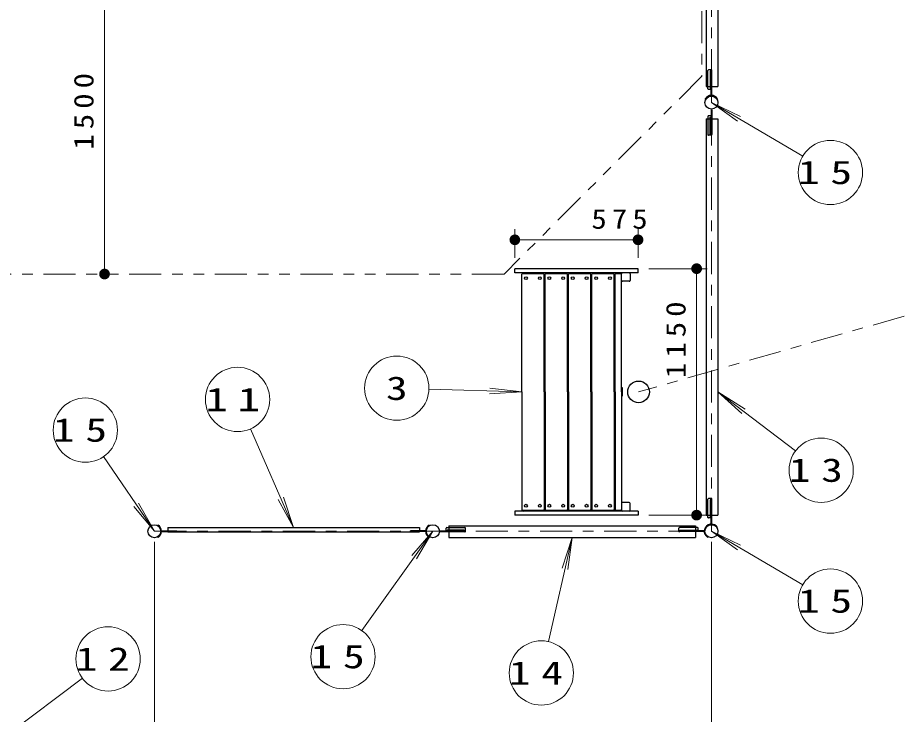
# Model space of a CAD drawing. Units: millimetres on the paper, scale 1:50. Extents: x -385 to 0, y -297 to 267.
# Drawn here: x -248.3 to -165.8, y 90.6 to 155.6 of the extents above; entities that cross this region are included whole.
import ezdxf
from ezdxf.enums import TextEntityAlignment as Align

# ---------------------------------------------------------------- set-up
doc = ezdxf.new("R2010")
doc.units = ezdxf.units.MM
for name, pattern in [('USER1', [4.5, 2.5, -2]), ('USER2', [6, 3, -1, 1, -1]), ('USER3', [8, 3, -1, 1, -1, 1, -1])]:
    doc.linetypes.add(name, pattern=pattern)
doc.layers.add('LY_1', color=7, linetype='Continuous', lineweight=25)
doc.styles.add('ＭＳ ゴシック', font='')
doc.styles.get('ＭＳ ゴシック').set_extended_font_data('MS Gothic')

# ---------------------------------------------------------------- blocks, each defined once
blk = doc.blocks.new('filled_dot')
at = {"color": 0, "linetype": 'Continuous', "lineweight": -2, "const_width": 1.25}
blk.add_lwpolyline([(-0.625, 0, 1), (0.625, 0, 1)], format="xyb", close=True, dxfattribs=at)

msp = doc.modelspace()

# ---------------------------------------------------------------- linework, layer by layer
at = {"layer": 'LY_1', "linetype": 'USER2', "lineweight": 13}
for p, q in [((-183.557, 107.706), (-183.557, 227.706)), ((-130.958, 137.643), (-190.357, 120.706)), ((-235.557, 107.706), (-183.557, 107.706))]:
    msp.add_line(p, q, dxfattribs=at)
at = {"layer": 'LY_1'}
for p, q in [((-184.057, 186.203), (-184.057, 149.208)), ((-182.957, 186.203), (-182.957, 149.208)), ((-183.889, 149), (-183.889, 150.7)), ((-183.549, 150.76), (-183.829, 150.76)), ((-183.669, 150.64), (-183.669, 149.05)), ((-183.549, 150.64), (-183.669, 150.64)), ((-183.589, 148.375), (-183.589, 150.63)), ((-183.525, 150.63), (-183.589, 150.63)), ((-183.525, 148.375), (-183.525, 150.63)), ((-183.509, 150.68), (-183.509, 150.72)), ((-184.057, 149.208), (-182.957, 149.208)), ((-183.629, 148.94), (-183.829, 148.94)), ((-183.669, 149.05), (-183.589, 149.05)), ((-184.076, 148.017), (-184.131, 148.049)), ((-183.038, 148.017), (-182.983, 148.049)), ((-183.589, 147.037), (-183.589, 144.782)), ((-183.525, 147.037), (-183.525, 144.782)), ((-184.057, 146.203), (-184.057, 109.208)), ((-184.057, 146.203), (-182.957, 146.203)), ((-183.889, 146.412), (-183.889, 144.712)), ((-183.629, 146.472), (-183.829, 146.472)), ((-183.669, 144.772), (-183.669, 146.361)), ((-183.669, 146.361), (-183.589, 146.361)), ((-182.957, 146.203), (-182.957, 109.208)), ((-183.549, 144.652), (-183.829, 144.652)), ((-183.549, 144.772), (-183.669, 144.772)), ((-183.525, 144.782), (-183.589, 144.782)), ((-183.509, 144.732), (-183.509, 144.692)), ((-190.407, 132.206), (-201.907, 132.206)), ((-201.907, 131.826), (-201.907, 132.206)), ((-190.407, 131.826), (-190.407, 132.206)), ((-190.407, 131.826), (-201.907, 131.826)), ((-201.267, 120.706), (-201.267, 131.686)), ((-201.207, 131.746), (-199.227, 131.746)), ((-199.167, 120.706), (-199.167, 131.686)), ((-199.087, 120.706), (-199.087, 131.686)), ((-199.027, 131.746), (-197.047, 131.746)), ((-196.987, 120.706), (-196.987, 131.686)), ((-196.907, 120.706), (-196.907, 131.686)), ((-196.847, 131.746), (-194.867, 131.746)), ((-194.807, 120.706), (-194.807, 131.686)), ((-194.727, 120.706), (-194.727, 131.686)), ((-194.667, 131.746), (-192.687, 131.746)), ((-192.627, 120.706), (-192.627, 131.686)), ((-192.547, 120.706), (-192.547, 131.686)), ((-192.487, 131.746), (-192.007, 131.746)), ((-191.947, 120.706), (-191.947, 131.734)), ((-191.147, 131.734), (-191.147, 131.118)), ((-191.239, 131.026), (-191.855, 131.026)), ((-201.267, 120.706), (-201.267, 109.726)), ((-199.167, 120.706), (-199.167, 109.726)), ((-199.087, 120.706), (-199.087, 109.726)), ((-196.987, 120.706), (-196.987, 109.726)), ((-196.907, 120.706), (-196.907, 109.726)), ((-194.807, 120.706), (-194.807, 109.726)), ((-194.727, 120.706), (-194.727, 109.726)), ((-192.627, 120.706), (-192.627, 109.726)), ((-192.547, 120.706), (-192.547, 109.726)), ((-191.947, 121.106), (-191.901, 121.106)), ((-191.947, 120.706), (-191.947, 109.678)), ((-191.901, 121.106), (-191.901, 120.306)), ((-191.947, 120.306), (-191.901, 120.306)), ((-183.889, 109), (-183.889, 110.7)), ((-183.549, 110.76), (-183.829, 110.76)), ((-183.549, 110.64), (-183.669, 110.64)), ((-183.669, 110.64), (-183.669, 109.05)), ((-183.525, 110.63), (-183.589, 110.63)), ((-183.589, 108.375), (-183.589, 110.63)), ((-183.525, 108.375), (-183.525, 110.63)), ((-183.509, 110.68), (-183.509, 110.72)), ((-191.239, 110.386), (-191.855, 110.386)), ((-191.147, 109.678), (-191.147, 110.294)), ((-201.907, 109.586), (-201.907, 109.206)), ((-190.407, 109.586), (-201.907, 109.586)), ((-190.407, 109.206), (-201.907, 109.206)), ((-201.207, 109.666), (-199.227, 109.666)), ((-199.027, 109.666), (-197.047, 109.666)), ((-196.847, 109.666), (-194.867, 109.666)), ((-194.667, 109.666), (-192.687, 109.666)), ((-192.487, 109.666), (-192.007, 109.666)), ((-190.407, 109.586), (-190.407, 109.206)), ((-184.057, 109.208), (-182.957, 109.208)), ((-183.629, 108.94), (-183.829, 108.94)), ((-183.669, 109.05), (-183.589, 109.05)), ((-235.246, 108.224), (-235.214, 108.28)), ((-209.868, 108.224), (-209.9, 108.28)), ((-208.055, 108.206), (-208.055, 107.106)), ((-208.055, 108.206), (-185.059, 108.206)), ((-185.059, 108.206), (-185.059, 107.106)), ((-234.891, 107.738), (-233.457, 107.738)), ((-234.888, 107.674), (-233.457, 107.674)), ((-234.307, 108.038), (-234.307, 107.658)), ((-234.307, 108.038), (-210.807, 108.038)), ((-234.307, 107.658), (-210.807, 107.658)), ((-233.457, 107.674), (-233.457, 107.738)), ((-210.223, 107.738), (-211.657, 107.738)), ((-211.657, 107.674), (-211.657, 107.738)), ((-210.226, 107.674), (-211.657, 107.674)), ((-210.807, 108.038), (-210.807, 107.658)), ((-208.888, 107.738), (-206.633, 107.738)), ((-208.888, 107.674), (-206.633, 107.674)), ((-208.323, 107.778), (-208.323, 107.978)), ((-208.263, 108.038), (-206.563, 108.038)), ((-206.623, 107.818), (-208.213, 107.818)), ((-208.213, 107.818), (-208.213, 107.738)), ((-206.633, 107.674), (-206.633, 107.738)), ((-206.623, 107.698), (-206.623, 107.818)), ((-206.583, 107.658), (-206.543, 107.658)), ((-206.503, 107.698), (-206.503, 107.978)), ((-186.611, 107.698), (-186.611, 107.978)), ((-186.531, 107.658), (-186.571, 107.658)), ((-184.851, 108.038), (-186.551, 108.038)), ((-186.491, 107.698), (-186.491, 107.818)), ((-186.491, 107.818), (-184.901, 107.818)), ((-186.481, 107.674), (-186.481, 107.738)), ((-184.226, 107.738), (-186.481, 107.738)), ((-184.226, 107.674), (-186.481, 107.674)), ((-184.901, 107.818), (-184.901, 107.738)), ((-184.791, 107.778), (-184.791, 107.978)), ((-183.038, 108.017), (-182.983, 108.049)), ((-235.246, 107.187), (-235.214, 107.131)), ((-209.868, 107.187), (-209.9, 107.131)), ((-208.055, 107.106), (-185.059, 107.106)), ((-183.868, 107.187), (-183.9, 107.131))]:
    msp.add_line(p, q, dxfattribs=at)
at = {"layer": 'LY_1', "lineweight": 13}
for p, q in [((-240.207, 131.706), (-240.207, 161.706)), ((-183.557, 147.706), (-181.113, 145.967)), ((-183.557, 147.706), (-180.848, 146.417)), ((-175.037, 142.701), (-183.557, 147.706)), ((-201.907, 133.206), (-201.907, 135.9)), ((-190.407, 133.206), (-190.407, 135.9)), ((-201.907, 134.9), (-190.407, 134.9)), ((-189.407, 132.206), (-183.939, 132.206)), ((-184.939, 132.206), (-184.939, 109.206)), ((-209.927, 120.965), (-201.267, 120.706)), ((-201.267, 120.706), (-204.262, 120.534)), ((-201.267, 120.706), (-204.246, 121.056)), ((-182.957, 120.706), (-180.733, 118.692)), ((-182.957, 120.706), (-180.417, 119.109)), ((-175.702, 115.206), (-182.957, 120.706)), ((-226.587, 117.252), (-222.557, 108.038)), ((-240.306, 114.663), (-235.557, 107.706)), ((-222.557, 108.038), (-223.994, 110.671)), ((-222.557, 108.038), (-223.515, 110.881)), ((-235.557, 107.706), (-237.458, 110.026)), ((-235.557, 107.706), (-237.026, 110.321)), ((-189.407, 109.206), (-183.939, 109.206)), ((-216.198, 98.435), (-209.557, 107.706)), ((-209.557, 107.706), (-211.51, 105.428)), ((-209.557, 107.706), (-211.085, 105.124)), ((-183.557, 107.706), (-181.113, 105.967)), ((-183.557, 107.706), (-180.848, 106.417)), ((-175.037, 102.701), (-183.557, 107.706)), ((-235.557, 106.706), (-235.557, 70.782)), ((-198.769, 97.401), (-196.557, 107.106)), ((-196.557, 107.106), (-197.476, 104.25)), ((-196.557, 107.106), (-196.966, 104.134)), ((-183.557, 106.706), (-183.557, 70.782)), ((-242.272, 93.982), (-250.557, 87.754))]:
    msp.add_line(p, q, dxfattribs=at)
at = {"layer": 'LY_1', "linetype": 'USER3', "lineweight": 13}
msp.add_lwpolyline([(-202.909, 214.706), (-184.457, 196.253), (-184.457, 150.158), (-202.909, 131.706), (-249.005, 131.706), (-267.457, 150.158), (-267.457, 196.253), (-249.005, 214.706)], close=True, dxfattribs=at)
msp.add_lwpolyline([(-202.909, 214.706), (-184.457, 196.253), (-184.457, 150.158), (-202.909, 131.706), (-249.005, 131.706), (-267.457, 150.158), (-267.457, 196.253), (-249.005, 214.706)], close=True, dxfattribs=at)
at = {"layer": 'LY_1'}
for centre, radius in [((-183.557, 147.706), 0.605), ((-200.867, 131.326), 0.13), ((-199.567, 131.326), 0.13), ((-198.687, 131.326), 0.13), ((-197.387, 131.326), 0.13), ((-196.507, 131.326), 0.13), ((-195.207, 131.326), 0.13), ((-194.307, 131.326), 0.13), ((-193.027, 131.326), 0.13), ((-190.357, 120.706), 1.016), ((-200.867, 110.086), 0.13), ((-199.567, 110.086), 0.13), ((-198.687, 110.086), 0.13), ((-197.387, 110.086), 0.13), ((-196.507, 110.086), 0.13), ((-195.207, 110.086), 0.13), ((-194.307, 110.086), 0.13), ((-193.027, 110.086), 0.13), ((-235.557, 107.706), 0.605), ((-209.557, 107.706), 0.605), ((-183.557, 107.706), 0.605)]:
    msp.add_circle(centre, radius, dxfattribs=at)
at = {"layer": 'LY_1', "lineweight": 13}
for centre in [(-172.451, 141.182), (-212.926, 121.055), (-227.789, 120.001), (-241.998, 117.14), (-173.311, 113.394), (-172.451, 101.182), (-217.946, 95.997), (-239.874, 95.784), (-199.435, 94.476)]:
    msp.add_circle(centre, 3, dxfattribs=at)
at = {"layer": 'LY_1'}
for centre, radius, start, end in [((-183.829, 150.7), 0.06, 90, 180), ((-183.549, 150.72), 0.04, 0, 90), ((-183.549, 150.68), 0.04, 270, 0), ((-183.829, 149), 0.06, 180, 270), ((-183.629, 148.98), 0.04, 270, 0), ((-183.557, 147.706), 0.669, 30.85647, 149.14353), ((-183.829, 146.412), 0.06, 90, 180), ((-183.629, 146.432), 0.04, 0, 90), ((-183.829, 144.712), 0.06, 180, 270), ((-183.549, 144.732), 0.04, 0, 90), ((-183.549, 144.692), 0.04, 270, 0), ((-201.207, 131.686), 0.06, 90, 180), ((-201.075, 131.734), 0.092, 90, 172.50528), ((-199.227, 131.686), 0.06, 0, 90), ((-199.027, 131.686), 0.06, 90, 180), ((-197.047, 131.686), 0.06, 0, 90), ((-196.847, 131.686), 0.06, 90, 180), ((-194.867, 131.686), 0.06, 0, 90), ((-194.667, 131.686), 0.06, 90, 180), ((-192.687, 131.686), 0.06, 0, 90), ((-192.487, 131.686), 0.06, 90, 180), ((-192.007, 131.686), 0.06, 0, 90), ((-191.855, 131.734), 0.092, 90, 180), ((-191.239, 131.734), 0.092, 0, 90), ((-191.855, 131.118), 0.092, 180, 270), ((-191.239, 131.118), 0.092, 270, 0), ((-183.829, 110.7), 0.06, 90, 180), ((-183.549, 110.72), 0.04, 0, 90), ((-183.549, 110.68), 0.04, 270, 0), ((-201.207, 109.726), 0.06, 180, 270), ((-199.227, 109.726), 0.06, 270, 0), ((-199.027, 109.726), 0.06, 180, 270), ((-197.047, 109.726), 0.06, 270, 0), ((-196.847, 109.726), 0.06, 180, 270), ((-194.867, 109.726), 0.06, 270, 0), ((-194.667, 109.726), 0.06, 180, 270), ((-192.687, 109.726), 0.06, 270, 0), ((-192.487, 109.726), 0.06, 180, 270), ((-192.007, 109.726), 0.06, 270, 0), ((-191.855, 110.294), 0.092, 90, 180), ((-191.239, 110.294), 0.092, 0, 90), ((-201.075, 109.678), 0.092, 187.49472, 270), ((-191.855, 109.678), 0.092, 180, 270), ((-191.239, 109.678), 0.092, 270, 0), ((-183.829, 109), 0.06, 180, 270), ((-183.629, 108.98), 0.04, 270, 0), ((-235.557, 107.706), 0.669, 300.85647, 59.14353), ((-209.557, 107.706), 0.669, 120.85647, 239.14353), ((-183.557, 107.706), 0.669, 30.85647, 239.14353), ((-208.263, 107.978), 0.06, 90, 180), ((-208.283, 107.778), 0.04, 180, 270), ((-206.583, 107.698), 0.04, 180, 270), ((-206.563, 107.978), 0.06, 0, 90), ((-206.543, 107.698), 0.04, 270, 0), ((-186.551, 107.978), 0.06, 90, 180), ((-186.571, 107.698), 0.04, 180, 270), ((-186.531, 107.698), 0.04, 270, 0), ((-184.851, 107.978), 0.06, 0, 90), ((-184.831, 107.778), 0.04, 270, 0)]:
    msp.add_arc(centre, radius, start, end, dxfattribs=at)
at = {"layer": 'LY_1', "linetype": 'USER1', "lineweight": 13}
for centre, start, end in [((-201.075, 131.734), 172.50528, 180), ((-201.075, 109.678), 180, 187.49472)]:
    msp.add_arc(centre, 0.092, start, end, dxfattribs=at)

# ---------------------------------------------------------------- block references
at = {"layer": 'LY_1', "lineweight": 13, "xscale": 0.4, "yscale": 0.4}
msp.add_blockref('filled_dot', (-201.907, 134.9), dxfattribs=at)
for p, rotation in [((-190.407, 134.9), 180), ((-240.207, 131.706), 90), ((-184.939, 132.206), 270), ((-184.939, 109.206), 90)]:
    msp.add_blockref('filled_dot', p, dxfattribs=dict(at, rotation=rotation))

# ---------------------------------------------------------------- texts
at = {"layer": 'LY_1', "style": 'ＭＳ ゴシック', "width": 1.35}
msp.add_text('3', height=2.199, dxfattribs=at).set_placement((-212.926, 121.055), align=Align.MIDDLE_CENTER)
at = {"layer": 'LY_1', "char_height": 1.833, "attachment_point": 8, "rotation": 90, "style": 'ＭＳ ゴシック'}
for s, insert in [('\\T1.33;\\W1.15;1500', (-241.207, 147.127)), ('\\T1.33;\\W1.15;1150', (-185.939, 125.805))]:
    msp.add_mtext(s, dxfattribs=dict(at, insert=insert))
at = {"layer": 'LY_1', "style": 'ＭＳ ゴシック'}
for s, insert, char_height, attachment_point in [('\\T1.5;\\W1.35;15', (-172.451, 141.182), 2.199, 5), ('\\T1.33;\\W1.15;575', (-191.901, 135.9), 1.833, 8), ('\\T1.43;\\W1.4;11', (-227.789, 120.001), 2.199, 5), ('\\T1.5;\\W1.35;15', (-241.998, 117.14), 2.199, 5), ('\\T1.5;\\W1.35;13', (-173.311, 113.394), 2.199, 5), ('\\T1.5;\\W1.35;15', (-172.451, 101.182), 2.199, 5), ('\\T1.5;\\W1.35;12', (-239.874, 95.784), 2.199, 5), ('\\T1.5;\\W1.35;15', (-217.946, 95.997), 2.199, 5), ('\\T1.5;\\W1.35;14', (-199.435, 94.476), 2.199, 5)]:
    msp.add_mtext(s, dxfattribs=dict(at, insert=insert, char_height=char_height, attachment_point=attachment_point))

doc.saveas('drawing.dxf')
